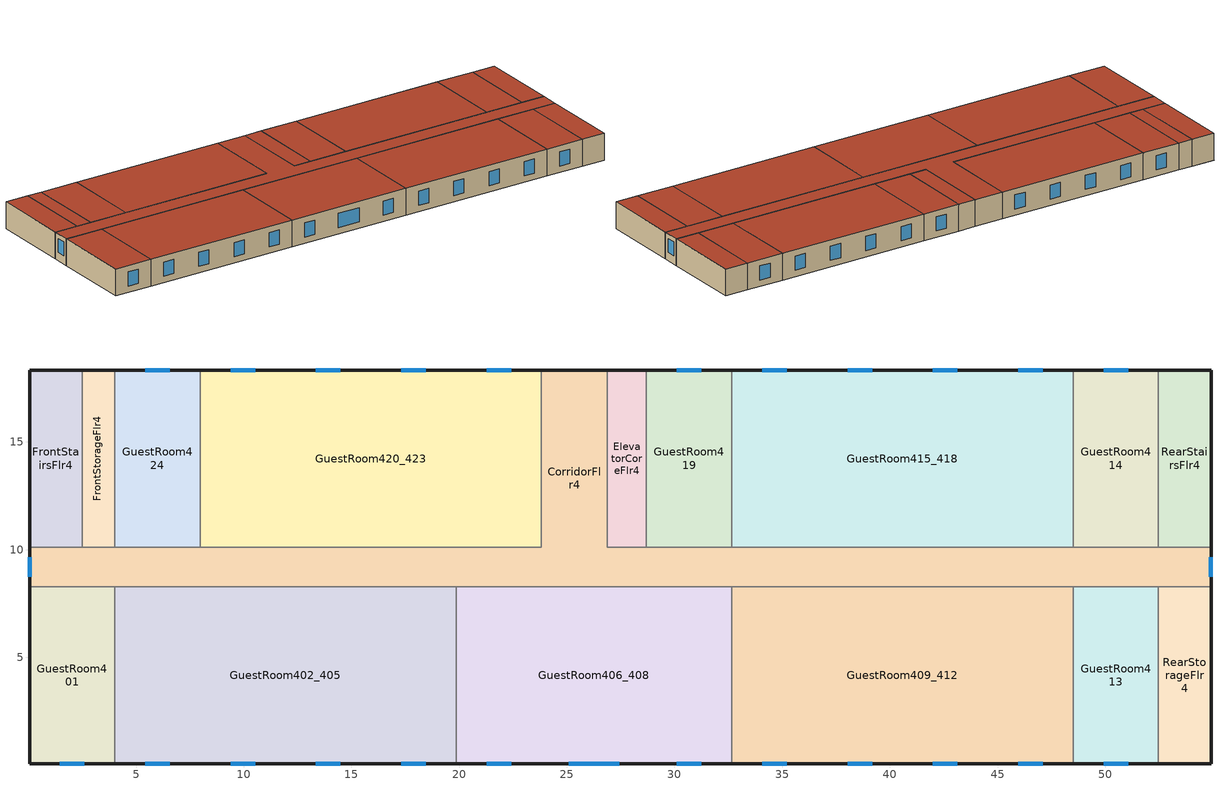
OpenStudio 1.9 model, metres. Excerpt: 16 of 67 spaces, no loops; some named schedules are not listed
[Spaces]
GuestRoom413
 floor to GuestRoom313: 52.47,8.28 52.47,0.05 48.51,0.05 48.51,8.28 z8.84
 wall outside: 48.51,0.05 52.47,0.05 z8.84:11.58
 wall to CorridorFlr4: 52.47,8.28 48.51,8.28 z8.84:11.58
 wall to RearStorageFlr4: 52.47,0.05 52.47,8.28 z8.84:11.58
 wall to GuestRoom409_412: 48.51,8.28 48.51,0.05 z8.84:11.58
 window: 49.92,0.05 51.06,0.05 z9.49:10.93
 roof outside: 52.47,0.05 52.47,8.28 48.51,8.28 48.51,0.05 z11.58
GuestRoom401
 floor to GuestRoom301: 4.01,8.28 4.01,0.05 0.05,0.05 0.05,8.28 z8.84
 wall outside: 0.05,8.28 0.05,0.05 4.01,0.05 z8.84:11.58
 wall to GuestRoom402_405: 4.01,0.05 4.01,8.28 z8.84:11.58
 wall to CorridorFlr4: 4.01,8.28 0.05,8.28 z8.84:11.58
 window: 1.46,0.05 2.6,0.05 z9.49:10.93
 roof outside: 4.01,0.05 4.01,8.28 0.05,8.28 0.05,0.05 z11.58
CorridorFlr4
 floor to CorridorFlr3: 26.87,18.34 26.87,10.11 54.91,10.11 54.91,8.28 0.05,8.28 0.05,10.11 23.82,10.11 23.82,18.34 z8.84
 wall outside: 0.05,10.11 0.05,8.28 / 54.91,8.28 54.91,10.11 / 26.87,18.34 23.82,18.34 z8.84:11.58
 wall to GuestRoom406_408: 19.86,8.28 32.66,8.28 z8.84:11.58
 wall to GuestRoom409_412: 32.66,8.28 48.51,8.28 z8.84:11.58
 wall to GuestRoom415_418: 48.51,10.11 32.66,10.11 z8.84:11.58
 wall to GuestRoom419: 32.66,10.11 28.7,10.11 z8.84:11.58
 wall to GuestRoom414: 52.47,10.11 48.51,10.11 z8.84:11.58
 wall to ElevatorCoreFlr4: 28.7,10.11 26.87,10.11 26.87,18.34 z8.84:11.58
 wall to FrontStorageFlr4: 4.01,10.11 2.49,10.11 z8.84:11.58
 wall to RearStorageFlr4: 52.47,8.28 54.91,8.28 z8.84:11.58
 wall to RearStairsFlr4: 54.91,10.11 52.47,10.11 z8.84:11.58
 wall to GuestRoom420_423: 23.82,18.34 23.82,10.11 7.97,10.11 z8.84:11.58
 wall to GuestRoom424: 7.97,10.11 4.01,10.11 z8.84:11.58
 wall to FrontStairsFlr4: 2.49,10.11 0.05,10.11 z8.84:11.58
 wall to GuestRoom402_405: 4.01,8.28 19.86,8.28 z8.84:11.58
 window: 0.05,9.66 0.05,8.73 / 54.91,8.73 54.91,9.66 z9.68:11.1
 roof outside: 54.91,8.28 54.91,10.11 26.87,10.11 26.87,18.34 23.82,18.34 23.82,10.11 0.05,10.11 0.05,8.28 z11.58
FrontStairsFlr4
 floor to FrontStairsFlr3: 2.49,18.34 2.49,10.11 0.05,10.11 0.05,18.34 z8.84
 wall outside: 2.49,18.34 0.05,18.34 0.05,10.11 z8.84:11.58
 wall to FrontStorageFlr4: 2.49,10.11 2.49,18.34 z8.84:11.58
 roof outside: 2.49,10.11 2.49,18.34 0.05,18.34 0.05,10.11 z11.58
RearStorageFlr4
 floor to RearStorageFlr3: 54.91,8.28 54.91,0.05 52.47,0.05 52.47,8.28 z8.84
 wall outside: 52.47,0.05 54.91,0.05 54.91,8.28 z8.84:11.58
 roof outside: 54.91,0.05 54.91,8.28 52.47,8.28 52.47,0.05 z11.58
RearStairsFlr4
 floor to RearStairsFlr3: 54.91,18.34 54.91,10.11 52.47,10.11 52.47,18.34 z8.84
 wall outside: 54.91,10.11 54.91,18.34 52.47,18.34 z8.84:11.58
 wall to GuestRoom414: 52.47,18.34 52.47,10.11 z8.84:11.58
 roof outside: 54.91,10.11 54.91,18.34 52.47,18.34 52.47,10.11 z11.58
GuestRoom424
 floor to GuestRoom324: 7.97,18.34 7.97,10.11 4.01,10.11 4.01,18.34 z8.84
 wall outside: 7.97,18.34 4.01,18.34 z8.84:11.58
 wall to FrontStorageFlr4: 4.01,18.34 4.01,10.11 z8.84:11.58
 wall to GuestRoom420_423: 7.97,10.11 7.97,18.34 z8.84:11.58
 window: 6.56,18.34 5.42,18.34 z9.49:10.93
 roof outside: 7.97,10.11 7.97,18.34 4.01,18.34 4.01,10.11 z11.58
ElevatorCoreFlr4
 floor to ElevatorCoreFlr3: 28.7,18.34 28.7,10.11 26.87,10.11 26.87,18.34 z8.84
 wall outside: 28.7,18.34 26.87,18.34 z8.84:11.58
 wall to GuestRoom419: 28.7,10.11 28.7,18.34 z8.84:11.58
 roof outside: 28.7,10.11 28.7,18.34 26.87,18.34 26.87,10.11 z11.58
GuestRoom406_408
 floor to GuestRoom306_308: 32.66,8.28 32.66,0.05 19.86,0.05 19.86,8.28 z8.84
 wall outside: 19.86,0.05 32.66,0.05 z8.84:11.58
 wall to GuestRoom402_405: 19.86,8.28 19.86,0.05 z8.84:11.58
 wall to GuestRoom409_412: 32.66,0.05 32.66,8.28 z8.84:11.58
 window: 21.27,0.05 22.41,0.05 / 25.08,0.05 27.44,0.05 / 30.11,0.05 31.25,0.05 z9.49:10.93
 roof outside: 32.66,0.05 32.66,8.28 19.86,8.28 19.86,0.05 z11.58
GuestRoom420_423
 floor to GuestRoom320_323: 23.82,18.34 23.82,10.11 7.97,10.11 7.97,18.34 z8.84
 wall outside: 23.82,18.34 7.97,18.34 z8.84:11.58
 window: 18.45,18.34 17.31,18.34 / 14.49,18.34 13.35,18.34 / 22.41,18.34 21.27,18.34 / 10.52,18.34 9.39,18.34 z9.49:10.93
 roof outside: 23.82,10.11 23.82,18.34 7.97,18.34 7.97,10.11 z11.58
GuestRoom415_418
 floor to GuestRoom315_318: 48.51,18.34 48.51,10.11 32.66,10.11 32.66,18.34 z8.84
 wall outside: 48.51,18.34 32.66,18.34 z8.84:11.58
 wall to GuestRoom419: 32.66,18.34 32.66,10.11 z8.84:11.58
 wall to GuestRoom414: 48.51,10.11 48.51,18.34 z8.84:11.58
 window: 43.14,18.34 42,18.34 / 39.18,18.34 38.04,18.34 / 47.1,18.34 45.96,18.34 / 35.21,18.34 34.07,18.34 z9.49:10.93
 roof outside: 48.51,10.11 48.51,18.34 32.66,18.34 32.66,10.11 z11.58
GuestRoom414
 floor to GuestRoom314: 52.47,18.34 52.47,10.11 48.51,10.11 48.51,18.34 z8.84
 wall outside: 52.47,18.34 48.51,18.34 z8.84:11.58
 window: 51.06,18.34 49.92,18.34 z9.49:10.93
 roof outside: 52.47,10.11 52.47,18.34 48.51,18.34 48.51,10.11 z11.58
GuestRoom409_412
 floor to GuestRoom309_312: 48.51,8.28 48.51,0.05 32.66,0.05 32.66,8.28 z8.84
 wall outside: 32.66,0.05 48.51,0.05 z8.84:11.58
 window: 45.96,0.05 47.1,0.05 / 38.04,0.05 39.18,0.05 / 34.07,0.05 35.21,0.05 / 42,0.05 43.14,0.05 z9.49:10.93
 roof outside: 48.51,0.05 48.51,8.28 32.66,8.28 32.66,0.05 z11.58
GuestRoom402_405
 floor to GuestRoom302_305: 19.86,8.28 19.86,0.05 4.01,0.05 4.01,8.28 z8.84
 wall outside: 4.01,0.05 19.86,0.05 z8.84:11.58
 window: 13.35,0.05 14.49,0.05 / 9.39,0.05 10.52,0.05 / 17.31,0.05 18.45,0.05 / 5.42,0.05 6.56,0.05 z9.49:10.93
 roof outside: 19.86,0.05 19.86,8.28 4.01,8.28 4.01,0.05 z11.58
FrontStorageFlr4
 floor to FrontStorageFlr3: 4.01,18.34 4.01,10.11 2.49,10.11 2.49,18.34 z8.84
 wall outside: 4.01,18.34 2.49,18.34 z8.84:11.58
 roof outside: 4.01,10.11 4.01,18.34 2.49,18.34 2.49,10.11 z11.58
GuestRoom419
 floor to GuestRoom319: 32.66,18.34 32.66,10.11 28.7,10.11 28.7,18.34 z8.84
 wall outside: 32.66,18.34 28.7,18.34 z8.84:11.58
 window: 31.25,18.34 30.11,18.34 z9.49:10.93
 roof outside: 32.66,10.11 32.66,18.34 28.7,18.34 28.7,10.11 z11.58
[Site]
Chicago Ohare Intl Ap_IL_USA: Latitude {deg}=41.98; Longitude {deg}=-87.92; Time Zone {hr}=-6; Elevation {m}=201; Terrain=Suburbs
[Building]
90.1-2010-SmallHotel-ASHRAE 169-2006-5A created: 2015-11-13 00:34:09 -0700: North Axis {deg}=180; Default Construction Set=90.1-2010 - SmHotel - ASHRAE 169-2006-5A
[Site:GroundTemperature:BuildingSurface]
19.82, 19.8, 19.9, 20.12, 20.36, 20.63, 20.78, 20.79, 20.73, 20.51, 20.29, 20
[Site:WaterMainsTemperature]
Calculation Method=Correlation; Annual Average Outdoor Air Temperature {C}=9.925; Maximum Difference In Monthly Average Outdoor Air Temperatures {deltaC}=28.7
[SizingPeriod:DesignDay] Barometric Pressure {Pa}=98934; Sky Clearness=0; Rain Indicator=0; Snow Indicator=0; Day of Month=21; Daylight Saving Time Indicator=0; Humidity Indicating Type=Wetbulb; Dry-Bulb Temperature Range Modifier Type=DefaultMultipliers
Name | Maximum Dry-Bulb Temperature {C} | Daily Dry-Bulb Temperature Range {deltaC} | Humidity Indicating Conditions at Maximum Dry-Bulb {BasedOnField A3} | Wind Speed {m/s} | Wind Direction {deg} | Month | Day Type | Solar Model Indicator | ASHRAE Taub | ASHRAE Taud
Chicago Ohare Intl Ap Ann Htg 99.6% Condns DB | -20 | 0 | -20 | 4.9 | 270 | 1 | WinterDesignDay | ASHRAEClearSky
Chicago Ohare Intl Ap Ann Clg .4% Condns DB=>MWB | 33.3 | 10.5 | 23.7 | 5.2 | 230 | 7 | SummerDesignDay | ASHRAETau | 0.455 | 2.05
[Material:NoMass] Thermal Absorptance=0.9; Solar Absorptance=0.7
Name | Roughness | Thermal Resistance {m2-K/W} | Visible Absorptance
CP02 CARPET PAD | VeryRough | 0.21648 | 0.8
Typical Insulation R-10.94 | Smooth | 1.92744 | 0.7
Typical Carpet Pad | Smooth | 0.21648 | 0.8
Typical Insulation R-13.45 | Smooth | 2.368 | 0.7
Typical Insulation R-19.72 | Smooth | 3.4722 | 0.7
Typical Insulation R-0.58 | Smooth | 0.101875 | 0.7
Typical Insulation R-1.15 | Smooth | 0.202527 | 0.7
[Material] Thermal Absorptance=0.9
Name | Roughness | Thickness {m} | Conductivity {W/m-K} | Density {kg/m3} | Specific Heat {J/kg-K} | Solar Absorptance | Visible Absorptance
4 in. Normalweight Concrete Floor | MediumRough | 0.1016 | 2.31 | 2322 | 832 | 0.7 | 0.7
25mm Stucco | Smooth | 0.0254 | 0.72 | 1856 | 840 | 0.7 | 0.7
5/8 in. Gypsum Board | MediumSmooth | 0.0159 | 0.16 | 800 | 1090 | 0.7 | 0.7
Roof Membrane | VeryRough | 0.0095 | 0.16 | 1121.29 | 1460 | 0.77 | 0.7
Metal Roof Surface; F08 Metal surface | Smooth | 0.0008 | 45.28 | 7824 | 500 | 0.7 | 0.7
1/2 in. Gypsum Board | Smooth | 0.0127 | 0.16 | 800 | 1090 | 0.7 | 0.5
6 in. Normalweight Concrete Floor | MediumRough | 0.1524 | 2.31 | 2322 | 832 | 0.7 | 0.7
8 in. Concrete Block Basement Wall | MediumRough | 0.2032 | 1.326 | 1842 | 912 | 0.7 | 0.7
G05 25mm wood | MediumSmooth | 0.0254 | 0.15 | 608 | 1630 | 0.5 | 0.5
[Construction]
Typical Insulated Exterior Mass Floor R-13.51: Typical Insulation R-10.94, 4 in. Normalweight Concrete Floor, Typical Carpet Pad
Typical Insulated Steel Framed Exterior Wall R-15.63: 25mm Stucco, 5/8 in. Gypsum Board, Typical Insulation R-13.45, 5/8 in. Gypsum Board
Typical IEAD Roof R-20.83: Roof Membrane, Typical Insulation R-19.72, Metal Roof Surface
int_slab_floor_smallhotel: 4 in. Normalweight Concrete Floor, CP02 CARPET PAD
int_wall_smallhotel: 1/2 in. Gypsum Board, 1/2 in. Gypsum Board
int_slab_ceiling_smallhotel: CP02 CARPET PAD, 4 in. Normalweight Concrete Floor
Typical Insulated Carpeted 6in Slab Floor: 6 in. Normalweight Concrete Floor, Typical Carpet Pad
Typical Insulated Basement Mass Wall: 8 in. Concrete Block Basement Wall
U 0.48 SHGC 0.40 Dbl Ref-D Clr 6mm/13mm: REF D CLEAR 6MM, AIR 13MM, CLEAR 6MM
Typical Insulated Metal Door R-1.43: F08 Metal surface, Typical Insulation R-0.58
Typical Overhead Door R-2.0: Typical Insulation R-1.15
U 1.17 SHGC 0.49 Sgl Ref-D Clr 6mm: REF D CLEAR 6MM
Typical Interior Window: Clear 3mm
Typical Interior Door; Typical Interior Partition: G05 25mm wood
[DefaultConstructionSet]
90.1-2010 - SmHotel - ASHRAE 169-2006-5A: Default Exterior Surface Constructions=Default Surface Constructions 1; Default Interior Surface Constructions=Default Surface Constructions 2; Default Ground Contact Surface Constructions=Default Surface Constructions 3; Default Exterior SubSurface Constructions=Default Sub Surface Constructions 1; Default Interior SubSurface Constructions=Default Sub Surface Constructions 2; Interior Partition Construction=Typical Interior Partition
[DefaultSurfaceConstructions]
Name | Floor Construction | Wall Construction | Roof Ceiling Construction
Default Surface Constructions 1 | Typical Insulated Exterior Mass Floor R-13.51 | Typical Insulated Steel Framed Exterior Wall R-15.63 | Typical IEAD Roof R-20.83
Default Surface Constructions 2 | int_slab_floor_smallhotel | int_wall_smallhotel | int_slab_ceiling_smallhotel
Default Surface Constructions 3 | Typical Insulated Carpeted 6in Slab Floor | Typical Insulated Basement Mass Wall
[DefaultSubSurfaceConstructions]
Name | Fixed Window Construction | Operable Window Construction | Door Construction | Overhead Door Construction | Skylight Construction | Tubular Daylight Dome Construction | Tubular Daylight Diffuser Construction
Default Sub Surface Constructions 1 | U 0.48 SHGC 0.40 Dbl Ref-D Clr 6mm/13mm | U 0.48 SHGC 0.40 Dbl Ref-D Clr 6mm/13mm | Typical Insulated Metal Door R-1.43 | Typical Overhead Door R-2.0 | U 1.17 SHGC 0.49 Sgl Ref-D Clr 6mm | Typical Interior Window | Typical Interior Window
Default Sub Surface Constructions 2 | Typical Interior Window | Typical Interior Window | Typical Interior Door
[WindowMaterial:Glazing] Optical Data Type=SpectralAverage; Infrared Transmittance at Normal Incidence=0; Front Side Infrared Hemispherical Emissivity=0.84; Conductivity {W/m-K}=0.9; Dirt Correction Factor for Solar and Visible Transmittance=1; Solar Diffusing=No
Name | Thickness {m} | Solar Transmittance at Normal Incidence | Front Side Solar Reflectance at Normal Incidence | Back Side Solar Reflectance at Normal Incidence | Visible Transmittance at Normal Incidence | Front Side Visible Reflectance at Normal Incidence | Back Side Visible Reflectance at Normal Incidence | Back Side Infrared Hemispherical Emissivity
REF D CLEAR 6MM | 0.006 | 0.429 | 0.308 | 0.379 | 0.334 | 0.453 | 0.505 | 0.82
CLEAR 6MM | 0.006 | 0.775 | 0.071 | 0.071 | 0.881 | 0.08 | 0.08 | 0.84
Clear 3mm | 0.003 | 0.837 | 0.075 | 0.075 | 0.898 | 0.081 | 0.081 | 0.84
[WindowMaterial:Gas]
AIR 13MM: Gas Type=Air; Thickness {m}=0.0127
[Space]
Name | Space Type | Thermal Zone
GuestRoom409_412 | 90.1-2010 - SmHotel - GuestRoom4Occ | GuestRoom409_412 ZN
GuestRoom413 | 90.1-2010 - SmHotel - GuestRoom4Vac | GuestRoom413 ZN
GuestRoom401 | 90.1-2010 - SmHotel - GuestRoom4Occ | GuestRoom401 ZN
CorridorFlr4 | 90.1-2010 - SmHotel - Corridor4 | CorridorFlr4 ZN
FrontStairsFlr4 | 90.1-2010 - SmHotel - Stair4 | FrontStairsFlr4 ZN
RearStorageFlr4 | 90.1-2010 - SmHotel - Storage4Rear | RearStorageFlr4 ZN
RearStairsFlr4 | 90.1-2010 - SmHotel - Stair4 | RearStairsFlr4 ZN
GuestRoom406_408 | 90.1-2010 - SmHotel - GuestRoom4Vac | GuestRoom406_408 ZN
GuestRoom424 | 90.1-2010 - SmHotel - GuestRoom4Occ | GuestRoom424 ZN
ElevatorCoreFlr4 | 90.1-2010 - SmHotel - ElevatorCore4 | ElevatorCoreFlr4 ZN
GuestRoom419 | 90.1-2010 - SmHotel - GuestRoom4Occ | GuestRoom419 ZN
GuestRoom420_423 | 90.1-2010 - SmHotel - GuestRoom4Occ | GuestRoom420_423 ZN
GuestRoom415_418 | 90.1-2010 - SmHotel - GuestRoom4Occ | GuestRoom415_418 ZN
GuestRoom414 | 90.1-2010 - SmHotel - GuestRoom4Vac | GuestRoom414 ZN
GuestRoom402_405 | 90.1-2010 - SmHotel - GuestRoom4Vac | GuestRoom402_405 ZN
FrontStorageFlr4 | 90.1-2010 - SmHotel - Storage4Front | FrontStorageFlr4 ZN
[SpaceType] Standards Building Type=SmallHotel
Name | Default Schedule Set | Design Specification Outdoor Air Object | Standards Space Type
90.1-2010 - SmHotel - ElevatorCore4 | 90.1-2010 - SmHotel - ElevatorCore4 Schedule Set | 90.1-2010 - SmHotel - ElevatorCore4 Ventilation | ElevatorCore4
90.1-2010 - SmHotel - Corridor4 | 90.1-2010 - SmHotel - Corridor4 Schedule Set | 90.1-2010 - SmHotel - Corridor4 Ventilation | Corridor4
90.1-2010 - SmHotel - GuestRoom4Vac | 90.1-2010 - SmHotel - GuestRoom4Vac Schedule Set | 90.1-2010 - SmHotel - GuestRoom4Vac Ventilation | GuestRoom4Vac
90.1-2010 - SmHotel - Storage4Front | 90.1-2010 - SmHotel - Storage4Front Schedule Set | 90.1-2010 - SmHotel - Storage4Front Ventilation | Storage4Front
90.1-2010 - SmHotel - Storage4Rear | 90.1-2010 - SmHotel - Storage4Rear Schedule Set | 90.1-2010 - SmHotel - Storage4Rear Ventilation | Storage4Rear
90.1-2010 - SmHotel - Stair4 | 90.1-2010 - SmHotel - Stair4 Schedule Set | 90.1-2010 - SmHotel - Stair4 Ventilation | Stair4
90.1-2010 - SmHotel - GuestRoom4Occ | 90.1-2010 - SmHotel - GuestRoom4Occ Schedule Set | 90.1-2010 - SmHotel - GuestRoom4Occ Ventilation | GuestRoom4Occ
[DefaultScheduleSet]
Name | Infiltration Schedule | Lighting Schedule | Number of People Schedule | People Activity Level Schedule | Electric Equipment Schedule
90.1-2010 - SmHotel - ElevatorCore4 Schedule Set | Always On
90.1-2010 - SmHotel - Corridor4 Schedule Set | Always On | HotelSmall BLDG_LIGHT_CORRIDOR_SCH
90.1-2010 - SmHotel - GuestRoom4Vac Schedule Set | HotelSmall GuestRoom_Infil_Sch | HotelSmall AlwaysOff | HotelSmall AlwaysOff | HotelSmall Activity_Sch | HotelSmall AlwaysOff
90.1-2010 - SmHotel - Storage4Front Schedule Set; 90.1-2010 - SmHotel - Storage4Rear Schedule Set | Always On | HotelSmall BLDG_LIGHT_STORAGE_SCH
90.1-2010 - SmHotel - Stair4 Schedule Set | Always On | HotelSmall BLDG_LIGHT_STAIR_SCH
90.1-2010 - SmHotel - GuestRoom4Occ Schedule Set | HotelSmall GuestRoom_Infil_Sch | HotelSmall BLDG_LIGHT_GUESTROOM_SCH_2010 | HotelSmall GuestRoom_Occ_Sch | HotelSmall Activity_Sch | HotelSmall GuestRoom_Eqp_Sch_Base
[Lights:Definition] Design Level Calculation Method=Watts/Area; Fraction Radiant=0.7; Fraction Visible=0.2; Return Air Fraction=0
Name | Watts per Space Floor Area {W/m2}
90.1-2010 - SmHotel - Corridor4 Lights Definition | 7.10418
90.1-2010 - SmHotel - GuestRoom4Vac Lights Definition; 90.1-2010 - SmHotel - GuestRoom4Occ Lights Definition | 8.07293
90.1-2010 - SmHotel - Storage4Front Lights Definition; 90.1-2010 - SmHotel - Storage4Rear Lights Definition | 6.78126
90.1-2010 - SmHotel - Stair4 Lights Definition | 7.4271
[Lights]
Name | Lights Definition | Space or SpaceType
90.1-2010 - SmHotel - Corridor4 Lights | 90.1-2010 - SmHotel - Corridor4 Lights Definition | 90.1-2010 - SmHotel - Corridor4
90.1-2010 - SmHotel - GuestRoom4Vac Lights | 90.1-2010 - SmHotel - GuestRoom4Vac Lights Definition | 90.1-2010 - SmHotel - GuestRoom4Vac
90.1-2010 - SmHotel - Storage4Front Lights | 90.1-2010 - SmHotel - Storage4Front Lights Definition | 90.1-2010 - SmHotel - Storage4Front
90.1-2010 - SmHotel - Storage4Rear Lights | 90.1-2010 - SmHotel - Storage4Rear Lights Definition | 90.1-2010 - SmHotel - Storage4Rear
90.1-2010 - SmHotel - Stair4 Lights | 90.1-2010 - SmHotel - Stair4 Lights Definition | 90.1-2010 - SmHotel - Stair4
90.1-2010 - SmHotel - GuestRoom4Occ Lights | 90.1-2010 - SmHotel - GuestRoom4Occ Lights Definition | 90.1-2010 - SmHotel - GuestRoom4Occ
[DesignSpecification:OutdoorAir] Outdoor Air Method=Sum
Name | Outdoor Air Flow per Floor Area {m3/s-m2} | Outdoor Air Flow per Person {m3/s-person}
90.1-2010 - SmHotel - ElevatorCore4 Ventilation; 90.1-2010 - SmHotel - Storage4Front Ventilation; 90.1-2010 - SmHotel - Storage4Rear Ventilation | 0.0006096
90.1-2010 - SmHotel - Corridor4 Ventilation; 90.1-2010 - SmHotel - Stair4 Ventilation | 0.0003048
90.1-2010 - SmHotel - GuestRoom4Vac Ventilation; 90.1-2010 - SmHotel - GuestRoom4Occ Ventilation | 0.0003048 | 0.00235974
[People:Definition] Number of People Calculation Method=People/Area; People per Space Floor Area {person/m2}=0.0459619; Fraction Radiant=0.3
90.1-2010 - SmHotel - GuestRoom4Vac People Definition; 90.1-2010 - SmHotel - GuestRoom4Occ People Definition
[People]
Name | People Definition | Space or SpaceType
90.1-2010 - SmHotel - GuestRoom4Vac People | 90.1-2010 - SmHotel - GuestRoom4Vac People Definition | 90.1-2010 - SmHotel - GuestRoom4Vac
90.1-2010 - SmHotel - GuestRoom4Occ People | 90.1-2010 - SmHotel - GuestRoom4Occ People Definition | 90.1-2010 - SmHotel - GuestRoom4Occ
[SpaceInfiltration:DesignFlowRate] Design Flow Rate Calculation Method=Flow/ExteriorArea; Constant Term Coefficient=0; Temperature Term Coefficient=0; Velocity Term Coefficient=0.224; Velocity Squared Term Coefficient=0
Name | Space or SpaceType | Flow per Exterior Surface Area {m3/s-m2}
90.1-2010 - SmHotel - ElevatorCore4 Infiltration | 90.1-2010 - SmHotel - ElevatorCore4 | 0.000142291
90.1-2010 - SmHotel - Corridor4 Infiltration | 90.1-2010 - SmHotel - Corridor4 | 7.2644e-05
90.1-2010 - SmHotel - GuestRoom4Vac Infiltration | 90.1-2010 - SmHotel - GuestRoom4Vac | 0.00014224
90.1-2010 - SmHotel - Storage4Front Infiltration | 90.1-2010 - SmHotel - Storage4Front | 0.00014224
90.1-2010 - SmHotel - Storage4Rear Infiltration | 90.1-2010 - SmHotel - Storage4Rear | 0.000337515
90.1-2010 - SmHotel - Stair4 Infiltration | 90.1-2010 - SmHotel - Stair4 | 0.000337312
90.1-2010 - SmHotel - GuestRoom4Occ Infiltration | 90.1-2010 - SmHotel - GuestRoom4Occ | 0.00014224
[ElectricEquipment:Definition] Design Level Calculation Method=Watts/Area; Watts per Space Floor Area {W/m2}=11.8403; Fraction Latent=0; Fraction Radiant=0.5; Fraction Lost=0
90.1-2010 - SmHotel - GuestRoom4Vac Electric Equipment Definition; 90.1-2010 - SmHotel - GuestRoom4Occ Electric Equipment Definition
[ElectricEquipment]
Name | Electric Equipment Definition | Space or SpaceType
90.1-2010 - SmHotel - GuestRoom4Vac Electric Equipment | 90.1-2010 - SmHotel - GuestRoom4Vac Electric Equipment Definition | 90.1-2010 - SmHotel - GuestRoom4Vac
90.1-2010 - SmHotel - GuestRoom4Occ Electric Equipment | 90.1-2010 - SmHotel - GuestRoom4Occ Electric Equipment Definition | 90.1-2010 - SmHotel - GuestRoom4Occ
[ThermostatSetpoint:DualSetpoint]
Name | Heating Setpoint Temperature Schedule | Cooling Setpoint Temperature Schedule
90.1-2010 - SmHotel - ElevatorCore4 Thermostat
90.1-2010 - SmHotel - Corridor4 Thermostat | HotelSmall CommonArea_HtgSP_Sch | HotelSmall CommonArea_ClgSP_Sch
90.1-2010 - SmHotel - GuestRoom4Vac Thermostat | HotelSmall VacGuestRoom_HtgSP_Sch | HotelSmall VacGuestRoom_ClgSP_Sch
90.1-2010 - SmHotel - Storage4Front Thermostat; 90.1-2010 - SmHotel - Storage4Rear Thermostat; 90.1-2010 - SmHotel - Stair4 Thermostat | HotelSmall SemiHeated_HtgSP_Sch | SmallHotel UnitHeater ClgSP Sch
90.1-2010 - SmHotel - GuestRoom4Occ Thermostat | HotelSmall Adva_OccGuestRoom_HtgSP_Sch | HotelSmall Adva_OccGuestRoom_ClgSP_Sch
[ThermalZone] Use Ideal Air Loads=No
Name | Thermostat
RearStairsFlr4 ZN; FrontStairsFlr4 ZN | 90.1-2010 - SmHotel - Stair4 Thermostat
GuestRoom402_405 ZN; GuestRoom414 ZN; GuestRoom406_408 ZN; GuestRoom413 ZN | 90.1-2010 - SmHotel - GuestRoom4Vac Thermostat
GuestRoom424 ZN; GuestRoom401 ZN; GuestRoom415_418 ZN; GuestRoom420_423 ZN; GuestRoom419 ZN; GuestRoom409_412 ZN | 90.1-2010 - SmHotel - GuestRoom4Occ Thermostat
ElevatorCoreFlr4 ZN | 90.1-2010 - SmHotel - ElevatorCore4 Thermostat
RearStorageFlr4 ZN | 90.1-2010 - SmHotel - Storage4Rear Thermostat
CorridorFlr4 ZN | 90.1-2010 - SmHotel - Corridor4 Thermostat
FrontStorageFlr4 ZN | 90.1-2010 - SmHotel - Storage4Front Thermostat
[Exterior:Lights:Definition]
NonDimming Exterior Lights Def: Design Level {W}=4188
[Exterior:Lights]
NonDimming Exterior Lights Def: Exterior Lights Definition=NonDimming Exterior Lights Def; Schedule=HotelSmall Exterior_Lgt_ALWAYS_ON; Control Option=AstronomicalClock
